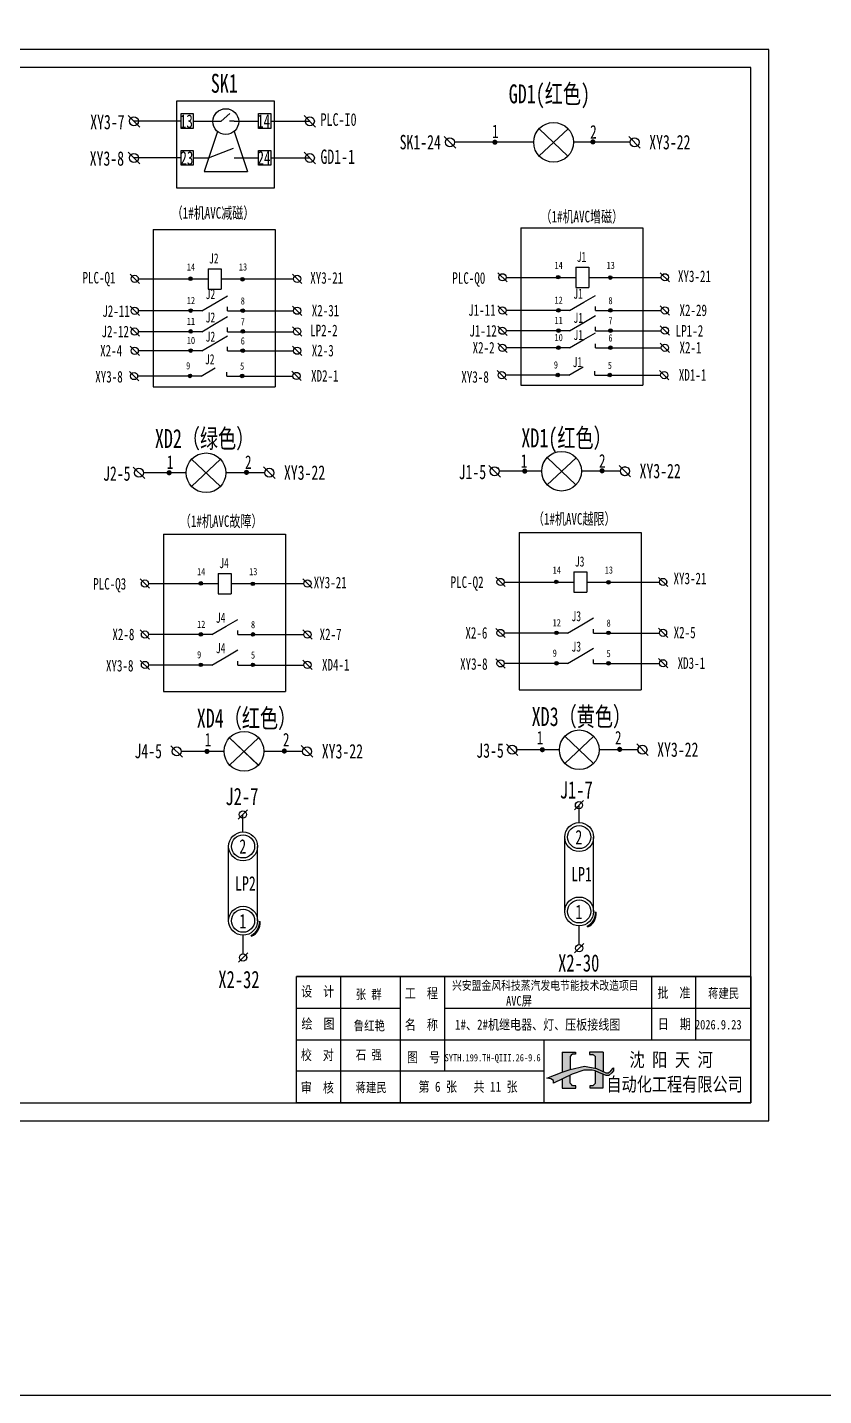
# Model space of a CAD drawing. Header units: millimetres. Extents: x -2527 to 7788, y -1442 to 1215.
# Drawn here: x 3346 to 3788, y -1442 to -684 of the extents above; entities that cross this region are included whole.
import ezdxf

# ---------------------------------------------------------------- set-up
doc = ezdxf.new("R2010")
doc.units = ezdxf.units.MM
doc.header["$MEASUREMENT"] = 0
doc.styles.add('_HZTXT', font='', dxfattribs={"width": 0.8})
doc.styles.get("Standard").update_dxf_attribs({"font": '', "width": 0.7, "height": 6})
doc.styles.get('_HZTXT').set_extended_font_data('SimSun')
doc.styles.get('Standard').set_extended_font_data('SimSun')

msp = doc.modelspace()

# ---------------------------------------------------------------- hatches: boundary and pattern name
for color, points in [(256, [(3603.847725983902, -747.3262912351729, 1), (3606.712494630465, -747.3262912351729, 1)]), (256, [(3658.165006947904, -747.1302104513024, 1), (3661.029775594467, -747.1302104513024, 1)]), (256, [(3437.479600962577, -823.0233076312879, 1), (3435.479600962577, -823.0233076312879, 1)]), (256, [(3466.382230355563, -823.2516648076771, 1), (3464.382230355563, -823.2516648076771, 1)]), (256, [(3641.365261535253, -822.1350062129304, 1), (3639.365261535253, -822.1350062129304, 1)]), (256, [(3670.26789092824, -822.3633633893196, 1), (3668.26789092824, -822.3633633893196, 1)]), (256, [(3437.59194665482, -840.6968763661298, 1), (3435.59194665482, -840.6968763661298, 1)]), (256, [(3466.458950801967, -840.6968763661298, 1), (3464.458950801967, -840.6968763661298, 1)]), (256, [(3641.477607227498, -840.5215681627678, 1), (3639.477607227498, -840.5215681627678, 1)]), (256, [(3670.344611374645, -840.5215681627678, 1), (3668.344611374645, -840.5215681627678, 1)]), (256, [(3437.59194665482, -852.2233146924973, 1), (3435.59194665482, -852.2233146924973, 1)]), (256, [(3466.458950801967, -852.2233146924973, 1), (3464.458950801967, -852.2233146924973, 1)]), (256, [(3641.477607227498, -851.7267331674639, 1), (3639.477607227498, -851.7267331674639, 1)]), (256, [(3670.344611374645, -851.7267331674639, 1), (3668.344611374645, -851.7267331674639, 1)]), (256, [(3437.59194665482, -862.8634985689268, 1), (3435.59194665482, -862.8634985689268, 1)]), (256, [(3466.458950801967, -862.8634985689268, 1), (3464.458950801967, -862.8634985689268, 1)]), (256, [(3641.477607227498, -861.2256190689532, 1), (3639.477607227498, -861.2256190689532, 1)]), (256, [(3670.344611374645, -861.2256190689532, 1), (3668.344611374645, -861.2256190689532, 1)]), (256, [(3437.21636733971, -876.8665038147928, 1), (3435.21636733971, -876.8665038147928, 1)]), (256, [(3466.083371486857, -876.8665038147928, 1), (3464.083371486857, -876.8665038147928, 1)]), (256, [(3641.102027912386, -876.3808903544032, 1), (3639.102027912386, -876.3808903544032, 1)]), (256, [(3669.969032059533, -876.3808903544032, 1), (3667.969032059533, -876.3808903544032, 1)]), (256, [(3423.218484609344, -930.5432534378051, 1), (3426.083253255907, -930.5432534378051, 1)]), (256, [(3466.090834028211, -930.3471726539346, 1), (3468.955602674774, -930.3471726539346, 1)]), (256, [(3620.385749285153, -929.6549520194476, 1), (3623.250517931716, -929.6549520194476, 1)]), (256, [(3663.25809870402, -929.4588712355771, 1), (3666.122867350583, -929.4588712355771, 1)]), (0, [(3443.161993100528, -991.9255646723532, 1), (3441.161993100528, -991.9255646723532, 1)]), (0, [(3472.064622493514, -992.1539218487424, 1), (3470.064622493514, -992.1539218487424, 1)]), (0, [(3640.329257776335, -991.0372632539957, 1), (3638.329257776335, -991.0372632539957, 1)]), (0, [(3669.231887169322, -991.2656204303848, 1), (3667.231887169322, -991.2656204303848, 1)]), (0, [(3443.274338792771, -1020.195003917968, 1), (3441.274338792771, -1020.195003917968, 1)]), (0, [(3472.141342939918, -1020.195003917968, 1), (3470.141342939918, -1020.195003917968, 1)]), (0, [(3640.44160346858, -1019.306702499611, 1), (3638.44160346858, -1019.306702499611, 1)]), (0, [(3669.308607615727, -1019.306702499611, 1), (3667.308607615727, -1019.306702499611, 1)]), (0, [(3443.274338792771, -1037.044276923719, 1), (3441.274338792771, -1037.044276923719, 1)]), (0, [(3472.141342939918, -1037.044276923719, 1), (3470.141342939918, -1037.044276923719, 1)]), (0, [(3640.44160346858, -1036.155975505361, 1), (3638.44160346858, -1036.155975505361, 1)]), (0, [(3669.308607615727, -1036.155975505361, 1), (3667.308607615727, -1036.155975505361, 1)]), (256, [(3444.207960180589, -1085.035692356355, 1), (3447.072728827152, -1085.035692356355, 1)]), (256, [(3487.080309599456, -1084.839611572485, 1), (3489.945078246019, -1084.839611572485, 1)]), (256, [(3630.158749343394, -1084.112793304625, 1), (3633.023517989957, -1084.112793304625, 1)]), (256, [(3673.031098762262, -1083.916712520754, 1), (3675.895867408824, -1083.916712520754, 1)])]:
    msp.add_hatch(color=color).paths.add_polyline_path(points)
h = msp.add_hatch(color=256)
edge = h.paths.add_edge_path()
edge.add_line((3660.688828004973, -1174.037885607869), (3661.454985197466, -1174.199751685472))
edge.add_arc((3653.526850016293, -1175.01569337553), 7.970011812571822, -66.51156928197281, 5.876034802165179, ccw=False)
edge.add_line((3656.703408896859, -1182.32531456755), (3656.212061314744, -1181.745191875388))
edge.add_arc((3652.19630474903, -1174.258839552441), 8.495397100687962, 298.2095675617099, 361.4903548422291)
h = msp.add_hatch(color=256)
edge = h.paths.add_edge_path()
edge.add_line((3474.349011225348, -1179.183624552056), (3475.11516841784, -1179.345490629659))
edge.add_arc((3467.187033236667, -1180.161432319717), 7.970011812571822, -66.51156928197281, 5.876034802165179, ccw=False)
edge.add_line((3470.363592117234, -1187.471053511737), (3469.872244535118, -1186.890930819575))
edge.add_arc((3465.856487969404, -1179.404578496628), 8.495397100687962, 298.2095675617099, 361.4903548422291)
h = msp.add_hatch(color=256)
h.paths.add_polyline_path([(3665.276460894496, -1251.733366124598), (3657.720605334813, -1251.733366124598), (3657.720605334813, -1253.069937123266), (3659.358821238849, -1253.069937123266, -0.09917196519129041), (3660.847729695401, -1254.061990183465), (3660.844790284033, -1260.704902494177), (3661.569945099054, -1260.847687307521), (3665.304145069953, -1262.572653742953)])
h.paths.add_polyline_path([(3642.547241755302, -1262.899944175394), (3647.070236178563, -1261.45542844067), (3647.069468894148, -1254.267137748651), (3647.518908529258, -1253.537203485813), (3648.305433228712, -1252.947644536856), (3649.962759231725, -1252.947644536856), (3649.962759231728, -1251.796590535711), (3642.546951872277, -1251.796590535711)])
h.paths.add_polyline_path([(3648.112186356293, -1263.989131624689), (3654.529208129185, -1261.802796501578), (3659.230409914533, -1261.802796501578), (3660.858041493824, -1262.172785774509), (3662.868001241251, -1262.990853408168), (3667.001547678641, -1264.673235633474), (3668.423403098921, -1264.673235633474), (3670.028384512383, -1263.295232546716), (3670.944246189865, -1262.067945736685), (3670.944246189865, -1260.411633465976), (3670.821122663017, -1260.570801358735), (3669.561788492325, -1262.198805131547), (3668.331226230437, -1263.212455217253), (3666.831585234084, -1263.278235403226), (3661.569945099054, -1260.847687307521), (3654.968217280102, -1259.547790437436), (3647.004099544398, -1261.476550599963), (3642.588938836438, -1262.886627314007), (3634.012370991951, -1266.122744586294), (3636.355610759905, -1266.484895402696), (3637.805042373295, -1267.450643319778), (3637.848344362939, -1268.923563666587)])
h.paths.add_polyline_path([(3646.956805487538, -1268.905582274842), (3646.963862513592, -1264.541198381715), (3642.51041376078, -1266.682232921905), (3642.511838399905, -1271.782967061888), (3650.085949975932, -1271.782967061888), (3650.085949975932, -1270.376583708172), (3648.270148939812, -1270.376583708172), (3647.727272664333, -1269.768538814835)])
h.paths.add_polyline_path([(3665.300358900244, -1263.980839937426), (3662.868001241251, -1262.990853408168), (3660.858041493824, -1262.172785774509), (3660.858041493824, -1269.083659388918), (3660.104787689128, -1269.882841503138), (3659.527270793818, -1270.495571462833), (3657.939122377223, -1270.495571462833), (3657.939122377223, -1271.647703297728), (3665.302382302496, -1271.647703297728)])

# ---------------------------------------------------------------- linework, layer by layer
for p, q in [((3408.321932780003, -738.9083012261954), (3401.88820224878, -732.4745706949707)), ((3431.286316256861, -735.6914359605826), (3405.039012786703, -735.6914359605826)), ((3437.956861833938, -735.6914359605826), (3446.541274284287, -735.6914359605826)), ((3446.541274284287, -735.6914359605826), (3453.511768140897, -735.6914359605826)), ((3460.677753880647, -735.6914359605826), (3458.101382829043, -735.6914359605826)), ((3460.677753880647, -735.6914359605826), (3474.271174351328, -735.6914359605826)), ((3480.941719928403, -735.6914359605826), (3502.656076109484, -735.6914359605826)), ((3505.872941375097, -738.9083012261954), (3499.439210843871, -732.4745706949707)), ((3451.435947533582, -741.3472663826087), (3443.980858993858, -763.5421957245408)), ((3460.674421480164, -741.3355524199378), (3468.115656969403, -763.5421957245408)), ((3446.541274284287, -756.056244125818), (3460.42465319678, -750.5842826087346)), ((3583.52145765366, -750.5889549206122), (3577.087727122436, -744.1552243893875)), ((3685.89418252567, -750.5959827403394), (3679.460451994446, -744.1622522091147)), ((3408.368347927124, -759.2731093914308), (3401.9346173959, -752.8393788602061)), ((3431.332731403982, -756.056244125818), (3405.085427933824, -756.056244125818)), ((3437.956861833938, -756.056244125818), (3446.541274284287, -756.056244125818)), ((3460.677753880647, -756.056244125818), (3474.271174351328, -756.056244125818)), ((3480.941719928403, -756.056244125818), (3502.656076109484, -756.056244125818)), ((3505.872941375097, -759.2731093914308), (3499.439210843871, -752.839378860207)), ((3443.980858993858, -763.5421957245408), (3468.115656969403, -763.5421957245408)), ((3415.812435545913, -795.687998049455), (3415.812435545913, -882.8399873408753)), ((3415.812435545913, -795.687998049455), (3483.447632728208, -795.687998049455)), ((3483.447632728208, -795.687998049455), (3483.447632728208, -882.8399873408753)), ((3619.698096118589, -794.7996966310975), (3687.333293300886, -794.7996966310975)), ((3619.698096118589, -794.7996966310975), (3619.698096118591, -881.9516859225168)), ((3687.333293300886, -794.7996966310975), (3687.333293300886, -881.9516859225168)), ((3446.232492735819, -817.5316648076778), (3453.432492735819, -817.5316648076778)), ((3446.232492735819, -817.5316648076778), (3446.232492735819, -828.7316648076785)), ((3453.432492735819, -817.5316648076778), (3453.432492735819, -828.7316648076785)), ((3650.118153308496, -816.6433633893203), (3650.118153308496, -827.8433633893201)), ((3650.118153308496, -816.6433633893203), (3657.318153308495, -816.6433633893203)), ((3657.318153308495, -816.6433633893203), (3657.318153308495, -827.8433633893201)), ((3407.569948897541, -823.1316648076781), (3446.232492735819, -823.1316648076781)), ((3453.432492735819, -823.1316648076781), (3457.611135660885, -823.1316648076781)), ((3457.611135660885, -823.1316648076781), (3493.655287077805, -823.1316648076781)), ((3498.228455646207, -825.6804227656585), (3493.081471221227, -820.533438340678)), ((3612.023901213746, -824.7814051248388), (3606.876916788768, -819.6344206998592)), ((3611.455609470218, -822.2433633893197), (3650.118153308496, -822.2433633893197)), ((3657.318153308495, -822.2433633893197), (3661.496796233561, -822.2433633893197)), ((3661.496796233561, -822.2433633893197), (3697.540947650483, -822.2433633893197)), ((3702.114116218883, -824.7921213473), (3696.967131793905, -819.6451369223205)), ((3446.232492735819, -828.7316648076785), (3453.432492735819, -828.7316648076785)), ((3450.633594770095, -836.1815771346546), (3457.083649942786, -832.3989729021814)), ((3650.118153308496, -827.8433633893201), (3657.318153308495, -827.8433633893201)), ((3654.519255342773, -836.0062689312936), (3660.969310515462, -832.2236646988194)), ((3436.59194665482, -840.8168763661297), (3407.564203248787, -840.8168763661297)), ((3442.729533454809, -840.8168763661297), (3436.59194665482, -840.8168763661297)), ((3442.729533454809, -840.8168763661297), (3450.633594770095, -836.1815771346546)), ((3457.083649942786, -840.8168763661297), (3457.083649942786, -838.5857309202711)), ((3457.083649942786, -840.8168763661297), (3465.458950801967, -840.8168763661297)), ((3465.458950801967, -840.8168763661297), (3493.655287077805, -840.8168763661297)), ((3498.221213101779, -843.3078321589237), (3493.0742286768, -838.1608477339441)), ((3612.018155564991, -843.1796098982859), (3606.871171140012, -838.0326254733072)), ((3640.477607227498, -840.6415681627686), (3611.449863821463, -840.6415681627686)), ((3646.615194027485, -840.6415681627686), (3640.477607227498, -840.6415681627686)), ((3646.615194027485, -840.6415681627686), (3654.519255342773, -836.0062689312936)), ((3660.969310515462, -840.6415681627686), (3660.969310515462, -838.4104227169091)), ((3660.969310515462, -840.6415681627686), (3669.344611374645, -840.6415681627686)), ((3669.344611374645, -840.6415681627686), (3697.540947650483, -840.6415681627686)), ((3702.106873674456, -843.1325239555636), (3696.959889249476, -837.9855395305831)), ((3442.729533454809, -852.3433146924972), (3450.633594770095, -847.7080154610221)), ((3450.633594770095, -847.7080154610221), (3457.083649942786, -843.9254112285489)), ((3612.018155564991, -854.3847749029819), (3606.871171140012, -849.2377904780033)), ((3646.615194027485, -851.8467331674647), (3654.519255342773, -847.2114339359896)), ((3654.519255342773, -847.2114339359896), (3660.969310515462, -843.4288297035155)), ((3702.106873674456, -854.3376889602596), (3696.959889249476, -849.1907045352791)), ((3436.59194665482, -852.3433146924972), (3407.564203248787, -852.3433146924972)), ((3442.729533454809, -852.3433146924972), (3436.59194665482, -852.3433146924972)), ((3450.633594770095, -858.3481993374508), (3457.083649942786, -854.5655951049785)), ((3457.083649942786, -852.3433146924972), (3457.083649942786, -850.1121692466386)), ((3457.083649942786, -852.3433146924972), (3465.458950801967, -852.3433146924972)), ((3465.458950801967, -852.3433146924972), (3493.655287077805, -852.3433146924972)), ((3498.221213101779, -854.8342704852912), (3493.0742286768, -849.6872860603116)), ((3640.477607227498, -851.8467331674647), (3611.449863821463, -851.8467331674647)), ((3646.615194027485, -851.8467331674647), (3640.477607227498, -851.8467331674647)), ((3646.615194027485, -861.345619068953), (3654.519255342773, -856.7103198374789)), ((3654.519255342773, -856.7103198374789), (3660.969310515462, -852.9277156050048)), ((3660.969310515462, -851.8467331674647), (3660.969310515462, -849.6155877216052)), ((3660.969310515462, -851.8467331674647), (3669.344611374645, -851.8467331674647)), ((3669.344611374645, -851.8467331674647), (3697.540947650483, -851.8467331674647)), ((3436.59194665482, -862.9834985689258), (3407.564203248787, -862.9834985689258)), ((3442.729533454809, -862.9834985689258), (3436.59194665482, -862.9834985689258)), ((3442.729533454809, -862.9834985689258), (3450.633594770095, -858.3481993374508)), ((3457.083649942786, -862.9834985689258), (3457.083649942786, -860.7523531230681)), ((3457.083649942786, -862.9834985689258), (3465.458950801967, -862.9834985689258)), ((3465.458950801967, -862.9834985689258), (3493.655287077805, -862.9834985689258)), ((3498.221213101779, -865.4744543617207), (3493.0742286768, -860.3274699367403)), ((3612.018155564991, -863.8836608044712), (3606.871171140012, -858.7366763794917)), ((3640.477607227498, -861.345619068953), (3611.449863821463, -861.345619068953)), ((3646.615194027485, -861.345619068953), (3640.477607227498, -861.345619068953)), ((3660.969310515462, -861.345619068953), (3660.969310515462, -859.1144736230945)), ((3660.969310515462, -861.345619068953), (3669.344611374645, -861.345619068953)), ((3669.344611374645, -861.345619068953), (3697.540947650483, -861.345619068953)), ((3702.106873674456, -863.836574861748), (3696.959889249476, -858.6895904367684)), ((3442.353954139699, -876.9865038147918), (3450.258015454985, -872.3512045833186)), ((3646.239614712375, -876.500890354403), (3654.143676027661, -871.8655911229289)), ((3436.21636733971, -876.9865038147918), (3407.188623933675, -876.9865038147918)), ((3442.353954139699, -876.9865038147918), (3436.21636733971, -876.9865038147918)), ((3456.708070627676, -876.9865038147918), (3456.708070627676, -874.7553583689341)), ((3456.708070627676, -876.9865038147918), (3465.083371486857, -876.9865038147918)), ((3465.083371486857, -876.9865038147918), (3493.279707762695, -876.9865038147918)), ((3497.845633786668, -879.4774596075868), (3492.69864936169, -874.3304751826081)), ((3611.64257624988, -879.0389320899212), (3606.4955918249, -873.8919476649417)), ((3640.102027912386, -876.500890354403), (3611.074284506352, -876.500890354403)), ((3646.239614712375, -876.500890354403), (3640.102027912386, -876.500890354403)), ((3660.593731200352, -876.500890354403), (3660.593731200352, -874.2697449085445)), ((3660.593731200352, -876.500890354403), (3668.969032059533, -876.500890354403)), ((3668.969032059533, -876.500890354403), (3697.165368335371, -876.500890354403)), ((3701.731294359344, -878.991846147198), (3696.584309934366, -873.8448617222184)), ((3415.812435545913, -882.8399873408753), (3483.447632728208, -882.8399873408753)), ((3619.698096118589, -881.9516859225168), (3687.333293300886, -881.9516859225168)), ((3411.122287076714, -933.8059171232444), (3404.68855654549, -927.3721865920206)), ((3483.373336094674, -933.7988893035172), (3476.93960556345, -927.3651587722925)), ((3608.289551752523, -932.9176157048869), (3601.855821221299, -926.4838851736622)), ((3680.540600770482, -932.9105878851597), (3674.106870239259, -926.476857353935)), ((3618.662092359671, -963.7019536721627), (3618.662092359673, -1050.853942963582)), ((3618.662092359671, -963.7019536721627), (3686.297289541968, -963.7019536721627)), ((3686.297289541968, -963.7019536721627), (3686.297289541968, -1050.853942963582)), ((3432.111762647959, -1088.298356041795), (3425.678032116735, -1081.86462551057)), ((3504.362811665918, -1088.291328222068), (3497.929081134695, -1081.857597690842)), ((3618.062551810764, -1087.375456990064), (3611.628821279541, -1080.941726458839)), ((3690.313600828724, -1087.368429170337), (3683.8798702975, -1080.934698639112)), ((3654.472467791393, -1112.282726908266), (3649.325483366412, -1117.429711333246)), ((3651.898975578903, -1124.550248000457), (3651.898975578903, -1114.856219120757)), ((3468.132651011767, -1117.428465852454), (3462.985666586786, -1122.575450277433)), ((3465.559158799277, -1129.695986944645), (3465.559158799277, -1120.001958064944)), ((3457.651320880579, -1162.304676735996), (3457.651230216492, -1137.695486578728)), ((3473.65114303126, -1162.304676735996), (3473.651230216386, -1137.695485447781)), ((3643.991137660205, -1157.158937791808), (3643.991046996118, -1132.549747634541)), ((3659.990959810886, -1157.158937791808), (3659.991046996012, -1132.549746503593)), ((3643.991199049702, -1173.822049882068), (3643.991137660205, -1157.158937791808)), ((3659.990842965184, -1173.821005238415), (3659.990901995343, -1157.158937791808)), ((3457.651382270076, -1178.967788826256), (3457.651320880579, -1162.304676735996)), ((3473.651026185558, -1178.966744182602), (3473.651085215717, -1162.304676735996)), ((3660.688828004973, -1174.037885607869), (3661.454985197466, -1174.199751685472)), ((3474.349011225348, -1179.183624552056), (3475.11516841784, -1179.345490629659)), ((3651.991017522818, -1192.15934955064), (3651.991017522818, -1181.768157422321)), ((3656.212061314744, -1181.745191875388), (3656.703408896859, -1182.32531456755)), ((3465.651200743192, -1197.305088494828), (3465.651200743192, -1186.913896366508)), ((3469.872244535118, -1186.890930819575), (3470.363592117234, -1187.471053511737)), ((3468.216940518669, -1196.737173817019), (3463.06995609369, -1201.884158241998)), ((3654.556757298295, -1191.591434872831), (3649.409772873316, -1196.738419297811)), ((3747.227195711879, -1209.902977936454), (3495.227195711879, -1209.902977936454)), ((3495.227195711879, -1209.902977936454), (3747.227195711879, -1209.902977936454)), ((3495.227195711879, -1279.902977936455), (3495.227195711879, -1209.902977936454)), ((3519.713341676303, -1209.902977936454), (3519.713341676303, -1279.902977936455)), ((3552.755784973574, -1209.902977936454), (3552.755784973574, -1279.902977936455)), ((3577.241930937997, -1209.902977936454), (3577.241930937997, -1262.402977936455)), ((3692.023038822837, -1209.902977936454), (3692.023038822837, -1244.902977936455)), ((3716.509184787261, -1209.902977936454), (3716.509184787261, -1244.902977936455)), ((3747.227195711879, -1209.902977936454), (3747.227195711879, -1279.902977936455)), ((3747.227195711879, -1209.902977936454), (3747.227195711879, -1244.902977936455)), ((3495.227195711879, -1227.402977936454), (3552.755784973574, -1227.402977936454)), ((3577.241930937997, -1227.402977936454), (3747.227195711879, -1227.402977936455)), ((3495.227195711879, -1244.902977936455), (3747.227195711879, -1244.902977936455)), ((3632.446087827039, -1244.902977936455), (3632.446087827039, -1279.902977936455)), ((3642.546951872278, -1251.796590535711), (3642.547241818385, -1262.902360465398)), ((3642.546951872278, -1251.796590535711), (3649.962759231727, -1251.796590535711)), ((3647.518908529257, -1253.537203485813), (3647.069468894148, -1254.267137748651)), ((3647.069468894148, -1254.267137748651), (3647.069468894148, -1254.267137748651)), ((3647.069468894148, -1254.267137748651), (3647.070236723473, -1261.460533413819)), ((3648.305433228712, -1252.947644536856), (3647.518908529257, -1253.537203485813)), ((3649.962759231727, -1252.947644536856), (3648.305433228712, -1252.947644536856)), ((3648.305433228712, -1252.947644536856), (3648.305433228712, -1252.947644536856)), ((3649.962759231727, -1251.796590535711), (3649.962759231727, -1252.947644536856)), ((3665.276460894494, -1251.733366124599), (3657.720605334813, -1251.733366124599)), ((3657.720605334813, -1251.733366124599), (3657.720605334813, -1253.069937123266)), ((3657.720605334813, -1253.069937123266), (3659.358821238849, -1253.069937123266)), ((3660.847729695401, -1254.061990183465), (3660.844790284033, -1260.704902494177)), ((3665.276460894494, -1251.733366124599), (3665.304145069953, -1262.572653742953)), ((3632.446087827039, -1262.402977936455), (3495.227195711879, -1262.402977936455)), ((3634.01237099195, -1266.122744586294), (3642.588938836433, -1262.886627314008)), ((3636.355610759905, -1266.484895402696), (3634.01237099195, -1266.122744586294)), ((3637.805042373294, -1267.450643319778), (3636.355610759905, -1266.484895402696)), ((3648.112186356293, -1263.989131624689), (3637.848344362938, -1268.923563666587)), ((3642.51041376078, -1266.682232921905), (3642.511838399907, -1271.782967061888)), ((3642.588938836433, -1262.886627314008), (3647.004099544399, -1261.476550599964)), ((3646.956805487536, -1268.905582274842), (3646.963862513592, -1264.541198381714)), ((3647.004099544399, -1261.476550599964), (3654.968217280102, -1259.547790437435)), ((3654.529208129186, -1261.802796501578), (3648.112186356293, -1263.989131624689)), ((3659.230409914533, -1261.802796501578), (3654.529208129186, -1261.802796501578)), ((3654.968217280102, -1259.547790437435), (3661.569945099054, -1260.847687307521)), ((3660.858041493824, -1262.172785774509), (3659.230409914533, -1261.802796501578)), ((3662.868001241251, -1262.990853408168), (3660.858041493824, -1262.172785774509)), ((3660.858041493824, -1262.172785774509), (3660.858041493824, -1269.083659388919)), ((3661.569945099054, -1260.847687307521), (3666.831585234086, -1263.278235403226)), ((3667.001547678641, -1264.673235633474), (3662.868001241251, -1262.990853408168)), ((3665.302382302496, -1271.647703297728), (3665.300358900246, -1263.980839937425)), ((3666.831585234086, -1263.278235403226), (3668.331226230436, -1263.212455217253)), ((3668.423403098921, -1264.673235633474), (3667.001547678641, -1264.673235633474)), ((3668.331226230436, -1263.212455217253), (3669.561788492325, -1262.198805131547)), ((3670.028384512385, -1263.295232546716), (3668.423403098921, -1264.673235633474)), ((3669.561788492325, -1262.198805131547), (3670.821122663018, -1260.570801358735)), ((3670.944246189865, -1262.067945736685), (3670.028384512385, -1263.295232546716)), ((3670.821122663018, -1260.570801358735), (3670.944246189865, -1260.411633465976)), ((3670.944246189865, -1260.411633465976), (3670.944246189865, -1262.067945736685)), ((3637.848344362938, -1268.923563666587), (3637.805042373294, -1267.450643319778)), ((3642.511838399907, -1271.782967061888), (3650.08594997593, -1271.782967061888)), ((3647.727272664333, -1269.768538814835), (3646.956805487536, -1268.905582274842)), ((3648.270148939813, -1270.376583708172), (3647.727272664333, -1269.768538814835)), ((3650.085949975931, -1270.376583708172), (3648.270148939813, -1270.376583708172)), ((3650.085949975931, -1271.782967061888), (3650.085949975931, -1270.376583708172)), ((3659.527270793817, -1270.495571462834), (3657.939122377223, -1270.495571462834)), ((3657.939122377223, -1270.495571462834), (3657.939122377223, -1271.647703297728)), ((3657.939122377223, -1271.647703297728), (3665.302382302496, -1271.647703297728)), ((3660.104787689128, -1269.882841503137), (3659.527270793817, -1270.495571462834)), ((3660.858041493824, -1269.083659388919), (3660.104787689128, -1269.882841503137)), ((3747.227195711879, -1279.902977936455), (3495.227195711879, -1279.902977936455)), ((3747.227195711879, -1279.902977936455), (3495.227195711879, -1279.902977936455))]:
    msp.add_line(p, q)
at = {"lineweight": -3, "ltscale": 1000}
msp.add_line((3453.511768140897, -735.6914359605826), (3458.322614524821, -731.4488683780064), dxfattribs=at)
at = {"linetype": 'Continuous'}
for p, q in [((3629.764638765466, -739.8653225286607), (3645.774083520198, -754.9544740653664)), ((3645.878309437618, -739.8865242195916), (3629.819006872562, -754.9227157089135)), ((3626.811620207776, -747.3650618352722), (3582.811620207776, -747.3650618352722)), ((3680.177317260057, -747.3650618352722), (3648.811620207776, -747.3650618352722)), ((3437.04090674934, -923.0822847312938), (3453.050351504073, -938.1714362679995)), ((3453.154577421492, -923.1034864222247), (3437.095274856436, -938.1396779115466)), ((3634.208171425149, -922.1939833129354), (3650.217616179882, -937.2831348496411)), ((3650.321842097301, -922.2151850038672), (3634.262539532245, -937.2513764931891)), ((3405.412449630829, -930.5820240379053), (3405.405431689171, -930.5820240379053)), ((3434.087888191651, -930.5820240379053), (3410.405411933032, -930.5820240379053)), ((3477.656510341574, -930.5820240379053), (3456.087888191651, -930.5820240379053)), ((3602.579714306637, -929.6937226195469), (3602.572696364981, -929.6937226195469)), ((3631.255152867459, -929.6937226195469), (3607.572676608841, -929.6937226195469)), ((3674.823775017383, -929.6937226195469), (3653.255152867459, -929.6937226195469)), ((3643.98117148339, -1076.651824598112), (3659.990616238123, -1091.740976134818)), ((3660.094842155542, -1076.673026289043), (3644.035539590486, -1091.709217778365)), ((3458.030382320587, -1077.574723649844), (3474.039827075319, -1092.663875186549)), ((3474.144052992739, -1077.595925340775), (3458.084750427683, -1092.632116830096)), ((3458.115221368316, -1077.495289554729), (3474.124666123049, -1092.584441091435)), ((3612.352714364879, -1084.151563904724), (3612.345696423223, -1084.151563904724)), ((3641.028152925701, -1084.151563904724), (3617.345676667082, -1084.151563904724)), ((3684.596775075624, -1084.151563904724), (3663.028152925701, -1084.151563904724)), ((3426.401925202075, -1085.074462956455), (3426.394907260417, -1085.074462956455)), ((3455.077363762895, -1085.074462956455), (3431.394887504279, -1085.074462956455)), ((3498.645985912819, -1085.074462956455), (3477.077363762895, -1085.074462956455))]:
    msp.add_line(p, q, dxfattribs=at)
at = {"color": 0}
for p, q in [((3408.13824064107, -825.6697065431963), (3402.99125621609, -820.5227221182167)), ((3408.132494992315, -843.3549181016479), (3402.985510567334, -838.2079336766683)), ((3408.132494992315, -854.8813564280154), (3402.985510567334, -849.7343720030358)), ((3408.132494992315, -865.5215403044449), (3402.985510567334, -860.3745558794644)), ((3407.756915677204, -879.5245455503109), (3402.609931252224, -874.3775611253304)), ((3421.494827683864, -964.5902550905203), (3489.130024866159, -964.5902550905203)), ((3421.494827683864, -964.5902550905203), (3421.494827683864, -1051.74224438194)), ((3489.130024866159, -964.5902550905203), (3489.130024866159, -1051.74224438194)), ((3649.082149549578, -985.5456204303855), (3656.282149549577, -985.5456204303855)), ((3649.082149549578, -985.5456204303855), (3649.082149549578, -996.7456204303853)), ((3656.282149549577, -985.5456204303855), (3656.282149549577, -996.7456204303853)), ((3413.820632779019, -994.5719635842615), (3408.673648354041, -989.424979159282)), ((3413.252341035492, -992.0339218487425), (3451.91488487377, -992.0339218487425)), ((3451.91488487377, -986.433921848743), (3451.91488487377, -997.6339218487428)), ((3451.91488487377, -986.433921848743), (3459.11488487377, -986.433921848743)), ((3459.11488487377, -986.433921848743), (3459.11488487377, -997.6339218487428)), ((3459.11488487377, -992.0339218487425), (3463.293527798834, -992.0339218487425)), ((3463.293527798834, -992.0339218487425), (3499.337679215756, -992.0339218487425)), ((3503.910847784156, -994.5826798067228), (3498.763863359178, -989.4356953817432)), ((3610.987897454828, -993.6836621659031), (3605.84091302985, -988.5366777409245)), ((3610.4196057113, -991.145620430385), (3649.082149549578, -991.145620430385)), ((3656.282149549577, -991.145620430385), (3660.460792474643, -991.145620430385)), ((3660.460792474643, -991.145620430385), (3696.504943891565, -991.145620430385)), ((3701.078112459965, -993.6943783883653), (3695.931128034987, -988.5473939633857)), ((3451.91488487377, -997.6339218487428), (3459.11488487377, -997.6339218487428)), ((3649.082149549578, -996.7456204303853), (3656.282149549577, -996.7456204303853)), ((3448.41192559276, -1020.315003917968), (3456.315986908046, -1015.679704686494)), ((3456.315986908046, -1015.679704686494), (3462.766042080737, -1011.89710045402)), ((3645.579190268567, -1019.426702499611), (3653.483251583855, -1014.791403268136)), ((3653.483251583855, -1014.791403268136), (3659.933306756544, -1011.008799035662)), ((3413.814887130266, -1022.853045653486), (3408.667902705285, -1017.706061228507)), ((3442.274338792771, -1020.315003917968), (3413.246595386736, -1020.315003917968)), ((3448.41192559276, -1020.315003917968), (3442.274338792771, -1020.315003917968)), ((3462.766042080737, -1020.315003917968), (3462.766042080737, -1018.08385847211)), ((3462.766042080737, -1020.315003917968), (3471.141342939918, -1020.315003917968)), ((3471.141342939918, -1020.315003917968), (3499.337679215756, -1020.315003917968)), ((3503.90360523973, -1022.805959710763), (3498.756620814751, -1017.658975285784)), ((3610.982151806073, -1021.964744235129), (3605.835167381094, -1016.817759810149)), ((3639.44160346858, -1019.426702499611), (3610.413860062545, -1019.426702499611)), ((3645.579190268567, -1019.426702499611), (3639.44160346858, -1019.426702499611)), ((3659.933306756544, -1019.426702499611), (3659.933306756544, -1017.195557053752)), ((3659.933306756544, -1019.426702499611), (3668.308607615727, -1019.426702499611)), ((3668.308607615727, -1019.426702499611), (3696.504943891565, -1019.426702499611)), ((3701.070869915538, -1021.917658292406), (3695.923885490558, -1016.770673867425)), ((3456.315986908046, -1032.528977692245), (3462.766042080737, -1028.74637345977)), ((3645.579190268569, -1036.275975505361), (3653.483251583855, -1031.640676273887)), ((3653.483251583855, -1031.640676273887), (3659.933306756546, -1027.858072041413)), ((3413.814887130266, -1039.702318659237), (3408.667902705285, -1034.555334234258)), ((3442.274338792771, -1037.16427692372), (3413.246595386738, -1037.16427692372)), ((3448.41192559276, -1037.16427692372), (3442.274338792771, -1037.16427692372)), ((3448.41192559276, -1037.16427692372), (3456.315986908046, -1032.528977692245)), ((3462.766042080737, -1037.16427692372), (3462.766042080737, -1034.93313147786)), ((3462.766042080737, -1037.16427692372), (3471.141342939918, -1037.16427692372)), ((3471.141342939918, -1037.16427692372), (3499.337679215756, -1037.16427692372)), ((3503.90360523973, -1039.655232716514), (3498.756620814751, -1034.508248291534)), ((3610.982151806074, -1038.814017240879), (3605.835167381094, -1033.6670328159)), ((3639.44160346858, -1036.275975505361), (3610.413860062545, -1036.275975505361)), ((3645.579190268569, -1036.275975505361), (3639.44160346858, -1036.275975505361)), ((3659.933306756546, -1036.275975505361), (3659.933306756546, -1034.044830059503)), ((3659.933306756546, -1036.275975505361), (3668.308607615727, -1036.275975505361)), ((3668.308607615727, -1036.275975505361), (3696.504943891565, -1036.275975505361)), ((3701.070869915538, -1038.766931298156), (3695.92388549056, -1033.619946873177)), ((3421.494827683864, -1051.74224438194), (3489.130024866159, -1051.74224438194)), ((3618.662092359671, -1050.853942963582), (3686.297289541968, -1050.853942963582))]:
    msp.add_line(p, q, dxfattribs=at)
at = {"color": 1, "lineweight": -3, "ltscale": 1000}
msp.add_lwpolyline([(-1784.675944593917, -215.4055684265004), (7786.060408455211, -215.4055684265004), (7786.060408455211, -1442.203847703855), (-1784.675944593917, -1442.203847703855)], close=True, dxfattribs=at)
for points in [[(2917.227195711879, -1289.902977936455), (3757.227195711879, -1289.902977936455), (3757.227195711879, -695.9029779364546), (2917.227195711879, -695.9029779364546)], [(2942.227195711879, -1279.902977936455), (3747.227195711879, -1279.902977936455), (3747.227195711879, -705.9029779364546), (2942.227195711879, -705.9029779364546)], [(3428.955274382846, -724.4285877262746), (3482.873574478897, -724.4285877262746), (3482.873574478897, -772.8700531589138), (3428.955274382846, -772.8700531589138)]]:
    msp.add_lwpolyline(points, close=True)
at = {"lineweight": -3, "ltscale": 1000}
for points in [[(3431.286316256861, -731.476796156715), (3437.956861833938, -731.476796156715), (3437.956861833938, -739.7563027897422), (3431.286316256861, -739.7563027897422)], [(3474.271174351328, -731.476796156715), (3480.941719928403, -731.476796156715), (3480.941719928403, -739.7563027897422), (3474.271174351328, -739.7563027897422)], [(3431.286316256861, -751.8416043219504), (3437.956861833938, -751.8416043219504), (3437.956861833938, -760.1211109549777), (3431.286316256861, -760.1211109549777)], [(3474.271174351328, -751.8416043219504), (3480.941719928403, -751.8416043219504), (3480.941719928403, -760.1211109549777), (3474.271174351328, -760.1211109549777)]]:
    msp.add_lwpolyline(points, close=True, dxfattribs=at)
for centre, radius in [((3405.105067514391, -735.6773803211281), 2.5), ((3405.112095334118, -735.6844081408553), 2.5), ((3456.048257981631, -735.878653134082), 7.15395964002681), ((3502.656076109484, -735.6773803211281), 2.5), ((3502.663103929212, -735.6844081408553), 2.5), ((3580.304592388049, -747.358034015545), 2.5), ((3580.311620207776, -747.3650618352722), 2.5), ((3682.677317260057, -747.3650618352722), 2.5), ((3682.684345079784, -747.3720896549994), 2.5), ((3405.151482661511, -756.0421884863636), 2.5), ((3405.158510481238, -756.0492163060908), 2.5), ((3502.656076109484, -756.0421884863636), 2.5), ((3502.663103929212, -756.0492163060908), 2.5), ((3436.479600962577, -823.0233076312879), 1), ((3436.479600962577, -823.0233076312879), 0.12), ((3465.382230355563, -823.2516648076771), 1), ((3465.382230355563, -823.2516648076771), 0.12), ((3495.654963433717, -823.0956860416054), 2), ((3495.660585689498, -823.1013082973868), 2), ((3609.450409001256, -822.1966684007848), 2), ((3609.456031257037, -822.2022906565671), 2), ((3640.365261535253, -822.1350062129304), 1), ((3640.365261535253, -822.1350062129304), 0.12), ((3669.26789092824, -822.3633633893196), 1), ((3669.26789092824, -822.3633633893196), 0.12), ((3699.540624006393, -822.207384623247), 2), ((3699.546246262176, -822.2130068790284), 2), ((3436.59194665482, -840.6968763661298), 1), ((3436.59194665482, -840.6968763661298), 0.12), ((3465.458950801967, -840.6968763661298), 1), ((3465.458950801967, -840.6968763661298), 0.12), ((3495.64772088929, -840.7230954348706), 2), ((3495.653343145072, -840.728717690653), 2), ((3609.4446633525, -840.5948731742328), 2), ((3609.450285608284, -840.600495430016), 2), ((3640.477607227498, -840.5215681627678), 1), ((3640.477607227498, -840.5215681627678), 0.12), ((3669.344611374645, -840.5215681627678), 1), ((3669.344611374645, -840.5215681627678), 0.12), ((3699.533381461966, -840.5477872315105), 2), ((3699.539003717748, -840.5534094872919), 2), ((3436.59194665482, -852.2233146924973), 1), ((3436.59194665482, -852.2233146924973), 0.12), ((3465.458950801967, -852.2233146924973), 1), ((3465.458950801967, -852.2233146924973), 0.12), ((3495.64772088929, -852.2495337612381), 2), ((3495.653343145072, -852.2551560170205), 2), ((3609.4446633525, -851.8000381789288), 2), ((3609.450285608284, -851.8056604347121), 2), ((3640.477607227498, -851.7267331674639), 1), ((3640.477607227498, -851.7267331674639), 0.12), ((3669.344611374645, -851.7267331674639), 1), ((3669.344611374645, -851.7267331674639), 0.12), ((3699.533381461966, -851.7529522362065), 2), ((3699.539003717748, -851.7585744919879), 2), ((3436.59194665482, -862.8634985689268), 1), ((3436.59194665482, -862.8634985689268), 0.12), ((3465.458950801967, -862.8634985689268), 1), ((3465.458950801967, -862.8634985689268), 0.12), ((3495.64772088929, -862.8897176376677), 2), ((3495.653343145072, -862.8953398934491), 2), ((3609.4446633525, -861.2989240804181), 2), ((3609.450285608284, -861.3045463362005), 2), ((3640.477607227498, -861.2256190689532), 1), ((3640.477607227498, -861.2256190689532), 0.12), ((3669.344611374645, -861.2256190689532), 1), ((3669.344611374645, -861.2256190689532), 0.12), ((3699.533381461966, -861.2518381376949), 2), ((3699.539003717748, -861.2574603934763), 2), ((3436.21636733971, -876.8665038147928), 1), ((3436.21636733971, -876.8665038147928), 0.12), ((3465.083371486857, -876.8665038147928), 1), ((3465.083371486857, -876.8665038147928), 0.12), ((3495.272141574178, -876.8927228835337), 2), ((3495.277763829961, -876.8983451393151), 2), ((3609.06908403739, -876.4541953658681), 2), ((3609.074706293171, -876.4598176216505), 2), ((3640.102027912386, -876.3808903544032), 1), ((3640.102027912386, -876.3808903544032), 0.12), ((3668.969032059533, -876.3808903544032), 1), ((3668.969032059533, -876.3808903544032), 0.12), ((3699.157802146856, -876.4071094231449), 2), ((3699.163424402637, -876.4127316789263), 2), ((3407.905421811101, -930.5749962181781), 2.5), ((3407.912449630829, -930.5820240379053), 2.5), ((3480.156470829061, -930.5679683984508), 2.5), ((3480.163498648788, -930.5749962181781), 2.5), ((3605.07268648691, -929.6866947998205), 2.5), ((3605.079714306637, -929.6937226195478), 2.5), ((3677.32373550487, -929.6796669800924), 2.5), ((3677.330763324597, -929.6866947998196), 2.5), ((3428.894897382348, -1085.067435136728), 2.5), ((3428.901925202075, -1085.074462956455), 2.5), ((3501.145946400307, -1085.060407317001), 2.5), ((3501.152974220035, -1085.067435136728), 2.5), ((3614.845686545152, -1084.144536084997), 2.5), ((3614.852714364879, -1084.151563904724), 2.5), ((3687.096735563111, -1084.137508265269), 2.5), ((3687.103763382838, -1084.144536084997), 2.5), ((3651.88773106734, -1114.856219120757), 2), ((3651.893353323121, -1114.850596864975), 2), ((3465.547914287714, -1120.001958064944), 2), ((3465.553536543495, -1119.996335809163), 2), ((3465.651230216437, -1137.695457105483), 8), ((3651.991046996063, -1132.549718161295), 8.000000000000137), ((3651.991046996063, -1132.549718161295), 6.4), ((3465.651230216437, -1137.695457105483), 6.4), ((3651.991017522818, -1173.768157422321), 8), ((3651.991017522818, -1173.768157422321), 6.4), ((3465.651200743192, -1178.913896366508), 8), ((3465.651200743192, -1178.913896366508), 6.4), ((3465.632203794616, -1199.310666029509), 2), ((3465.637826050397, -1199.305043773727), 2), ((3651.972020574241, -1194.164927085321), 2), ((3651.977642830023, -1194.15930482954), 2)]:
    msp.add_circle(centre, radius)
at = {"linetype": 'Continuous'}
for centre in [(3637.811620207776, -747.3650618352722), (3445.087888191651, -930.5820240379053), (3642.255152867459, -929.6937226195469), (3466.162202810625, -1084.995028861341), (3652.028152925701, -1084.151563904724)]:
    msp.add_circle(centre, 11, dxfattribs=at)
at = {"color": 0}
for centre, radius in [((3405.56474842858, -823.0849698191423), 2), ((3405.570370684361, -823.0905920749246), 2), ((3405.559002779824, -840.7701813775948), 2), ((3405.564625035606, -840.7758036333762), 2), ((3405.559002779824, -852.2966197039623), 2), ((3405.564625035606, -852.3022419597437), 2), ((3405.559002779824, -862.9368035803918), 2), ((3405.564625035606, -862.9424258361732), 2), ((3405.183423464714, -876.9398088262578), 2), ((3405.189045720495, -876.9454310820392), 2), ((3411.247140566531, -991.9872268602076), 2), ((3411.252762822312, -991.9928491159899), 2), ((3442.161993100528, -991.9255646723532), 1), ((3442.161993100528, -991.9255646723532), 0.12), ((3471.064622493514, -992.1539218487424), 1), ((3471.064622493514, -992.1539218487424), 0.12), ((3501.337355571668, -991.9979430826697), 2), ((3501.342977827449, -992.0035653384512), 2), ((3608.414405242338, -991.09892544185), 2), ((3608.420027498119, -991.1045476976315), 2), ((3639.329257776335, -991.0372632539957), 1), ((3639.329257776335, -991.0372632539957), 0.12), ((3668.231887169322, -991.2656204303848), 1), ((3668.231887169322, -991.2656204303848), 0.12), ((3698.504620247475, -991.1096416643122), 2), ((3698.510242503258, -991.1152639200936), 2), ((3411.241394917775, -1020.268308929433), 2), ((3411.247017173557, -1020.273931185216), 2), ((3442.274338792771, -1020.195003917968), 1), ((3442.274338792771, -1020.195003917968), 0.12), ((3471.141342939918, -1020.195003917968), 1), ((3471.141342939918, -1020.195003917968), 0.12), ((3501.330113027239, -1020.22122298671), 2), ((3501.335735283023, -1020.226845242491), 2), ((3608.408659593582, -1019.380007511076), 2), ((3608.414281849366, -1019.385629766858), 2), ((3639.44160346858, -1019.306702499611), 1), ((3639.44160346858, -1019.306702499611), 0.12), ((3668.308607615727, -1019.306702499611), 1), ((3668.308607615727, -1019.306702499611), 0.12), ((3698.497377703048, -1019.332921568353), 2), ((3698.50299995883, -1019.338543824134), 2), ((3411.241394917775, -1037.117581935184), 2), ((3411.247017173557, -1037.123204190966), 2), ((3442.274338792771, -1037.044276923719), 1), ((3442.274338792771, -1037.044276923719), 0.12), ((3471.141342939918, -1037.044276923719), 1), ((3471.141342939918, -1037.044276923719), 0.12), ((3501.330113027241, -1037.070495992461), 2), ((3501.335735283023, -1037.076118248243), 2), ((3608.408659593584, -1036.229280516826), 2), ((3608.414281849366, -1036.234902772609), 2), ((3639.44160346858, -1036.155975505361), 1), ((3639.44160346858, -1036.155975505361), 0.12), ((3668.308607615727, -1036.155975505361), 1), ((3668.308607615727, -1036.155975505361), 0.12), ((3698.497377703048, -1036.182194574103), 2), ((3698.502999958831, -1036.187816829884), 2)]:
    msp.add_circle(centre, radius, dxfattribs=at)
for centre, radius, start, end in [((3653.526850016293, -1175.01569337553), 7.970011812571822, 293.4884307180311, 5.876034802140386), ((3467.187033236667, -1180.161432319717), 7.970011812571822, 293.4884307180311, 5.876034802140386), ((3657.627030949827, -1257.282399346384), 4.554551085053248, 44.99742406679618, 67.6518885808636)]:
    msp.add_arc(centre, radius, start, end)

# ---------------------------------------------------------------- texts
at = {"width": 0.7}
for s, height, p in [('SK1', 10.5, (3447.743909164066, -719.8972995416334)), ('GD1(红色)', 10.5, (3612.921150939914, -725.7463011313148)), ('XY3-7', 8, (3380.89378753664, -740.123659312143)), ('13', 7.5, (3430.63688399774, -739.3943822479841)), ('14', 7.5, (3473.485149082451, -739.3533397927085)), ('PLC-I0', 7, (3508.569921257113, -738.2338106549223)), ('SK1-24', 8, (3552.457669354671, -751.2688368458639)), ('1', 7.5, (3603.703805821135, -745.0055668821269)), ('2', 7.5, (3658.119182977143, -745.2893063518031)), ('XY3-22', 8, (3690.828613202866, -751.2618090261358)), ('XY3-8', 8, (3380.602361129063, -760.3225408137605)), ('23', 7.5, (3430.919118562693, -759.7924544215157)), ('24', 7.5, (3473.669720423248, -759.718147957944)), ('GD1-1', 8, (3508.559307196147, -759.3484599774893)), ('（1#机AVC减磁）', 6.4, (3426.082545171264, -789.7008683988315)), ('（1#机AVC增磁）', 6.4, (3630.564994034959, -791.7468907673656)), ('J2', 5.600000000000001, (3446.734032485079, -814.541147527997)), ('J1', 5.600000000000001, (3650.619693057757, -813.6528461096386)), ('14', 4, (3434.453957177879, -818.443152841668)), ('13', 4, (3463.317385323047, -818.443152841668)), ('14', 4, (3638.339617750555, -817.5548514233105)), ('13', 4, (3667.203045895723, -817.5548514233105)), ('12', 4, (3434.453957177879, -837.0546359746004)), ('J2', 5.600000000000001, (3444.865737039658, -834.2541327306535)), ('8', 4, (3464.349115756386, -837.2731738058001)), ('12', 4, (3638.339617750555, -836.8793277712402)), ('J1', 5.600000000000001, (3648.751397612334, -834.0788245272915)), ('8', 4, (3668.234776329064, -837.097865602439)), ('J2', 5.600000000000001, (3444.865737039658, -847.2302857427676)), ('J1', 5.600000000000001, (3648.817486974523, -847.4636920378134)), ('11', 4, (3434.453957177879, -848.5810743009679)), ('7', 4, (3464.349115756386, -848.7996121321676)), ('11', 4, (3638.339617750555, -848.0844927759363)), ('7', 4, (3668.234776329064, -848.303030607135)), ('10', 4, (3434.453957177879, -859.2212581773974)), ('J2', 5.600000000000001, (3444.865737039658, -857.8704696191971)), ('6', 4, (3464.349115756386, -859.4397960085962)), ('10', 4, (3638.339617750555, -857.5833786774247)), ('J1', 5.600000000000001, (3648.817486974523, -856.9625779393027)), ('6', 4, (3668.234776329064, -857.8019165086243)), ('9', 4, (3434.078377862768, -873.2242634232634)), ('J2', 5.600000000000001, (3444.490157724545, -870.4237601793166)), ('5', 4, (3463.973536441275, -873.442801254464)), ('9', 4, (3637.964038435444, -872.7386499628747)), ('J1', 5.600000000000001, (3648.375818297223, -871.9890600518738)), ('5', 4, (3667.859197013951, -872.9571877940743)), ('XD2（绿色）', 10.5, (3416.728359843868, -916.8155591392169)), ('XD1(红色）', 10.5, (3619.914916744283, -916.5103968248195)), ('1', 7.5, (3423.390941490803, -928.4158571322951)), ('2', 7.5, (3466.739860218282, -928.4158571322951)), ('1', 7.5, (3619.665541484179, -927.7268705857505)), ('2', 7.5, (3663.014460211658, -927.7268705857505)), ('J2-5', 8, (3388.013033297844, -934.9827275926864)), ('XY3-22', 8, (3488.30776677187, -934.4647155893153)), ('J1-5', 8, (3585.180297973653, -934.094426174328)), ('XY3-22', 8, (3685.475031447679, -933.576414170956)), ('（1#机AVC故障）', 6.4, (3430.606442409853, -960.6008790722981)), ('（1#机AVC越限）', 6.4, (3626.344326776694, -959.3102723269267)), ('XD4（红色）', 10.5, (3439.954962072388, -1071.891137161728)), ('XD3（黄色）', 10.5, (3625.626458382189, -1070.968238109996)), ('1', 7.5, (3444.416660826702, -1082.286193334595)), ('2', 7.5, (3487.765579554181, -1082.286193334595)), ('1', 7.5, (3628.512538879275, -1081.197054507175)), ('2', 7.5, (3671.861457606754, -1081.197054507175)), ('J4-5', 8, (3405.437632354826, -1088.827548212121)), ('XY3-22', 8, (3509.297242343115, -1088.957154507864)), ('J3-5', 8, (3594.953298031895, -1088.552267459505)), ('XY3-22', 8, (3695.24803150592, -1088.034255456133)), ('J2-7', 9.600000000000001, (3455.856884401153, -1114.827307324984)), ('J1-7', 9.600000000000001, (3641.23995612323, -1111.155957627353)), ('2', 8, (3649.890943505949, -1136.596167490428)), ('2', 8, (3463.551126726323, -1141.741906434616)), ('LP1', 8, (3647.578962230436, -1157.0994090288)), ('LP2', 8, (3461.239145450811, -1162.245147972988)), ('1', 8, (3463.615561341863, -1183.166942336749)), ('1', 8, (3649.955378121489, -1178.021203392562))]:
    msp.add_text(s, height=height, dxfattribs=at).set_placement(p)
at = {"color": 0, "width": 0.7}
for s, height, p in [('PLC-Q1', 6.4, (3376.614704477413, -825.6173010564644)), ('XY3-21', 6.4, (3706.768175440193, -824.8279750253641)), ('XY3-21', 6.4, (3502.888137123298, -825.721898699504)), ('PLC-Q0', 6.4, (3581.673263445404, -825.8070657037988)), ('J2-11', 6.4, (3387.573595351701, -844.1354044709951)), ('X2-31', 6.4, (3503.725736274368, -843.8438423346406)), ('J1-11', 6.4, (3590.442892029796, -843.5556605466627)), ('X2-29', 6.4, (3707.611396847045, -843.6685341312796)), ('J2-12', 6.4, (3387.13907836257, -855.4245835747679)), ('LP2-2', 6.4, (3502.856546853925, -854.839810566049)), ('J1-12', 6.4, (3591.080956027561, -855.0476658678999)), ('LP1-2', 6.4, (3705.521096768362, -855.0502818029154)), ('X2-4', 6.4, (3386.391324273767, -866.0647674511974)), ('X2-3', 6.4, (3503.725736274368, -866.0104645374367)), ('X2-2', 6.4, (3592.907634461897, -864.4268879512238)), ('X2-1', 6.4, (3707.611396847045, -864.372585037464)), ('XY3-8', 6.4, (3383.676310895238, -880.5189905679354)), ('XD2-1', 6.4, (3503.350156959257, -880.0134697833028)), ('XY3-8', 6.4, (3586.653799264875, -880.632612022865)), ('XD1-1', 6.4, (3707.235817531933, -879.527856322914)), ('J4', 5.600000000000001, (3452.41642462303, -983.4434045690614)), ('J3', 5.600000000000001, (3649.583689298839, -982.5551031507039)), ('14', 4, (3440.13634931583, -987.3454098827333)), ('13', 4, (3468.999777460998, -987.3454098827333)), ('14', 4, (3637.303613991637, -986.4571084643749)), ('13', 4, (3666.167042136805, -986.4571084643749)), ('XY3-21', 6.4, (3704.317969294685, -992.3272741914016)), ('PLC-Q3', 6.4, (3382.547198418806, -995.3437840070392)), ('XY3-21', 6.4, (3504.808785810657, -994.6241557405683)), ('PLC-Q2', 6.4, (3580.722005409742, -994.41593614869)), ('J4', 5.600000000000001, (3450.548129177607, -1013.752260282492)), ('J3', 5.600000000000001, (3647.715393853416, -1012.863958864134)), ('12', 4, (3440.13634931583, -1016.55276352644)), ('8', 4, (3470.031507894337, -1016.771301357639)), ('X2-6', 6.4, (3588.911800820109, -1022.507971381881)), ('12', 4, (3637.303613991637, -1015.664462108082)), ('8', 4, (3667.198772570146, -1015.882999939281)), ('X2-5', 6.4, (3704.382325394303, -1022.316709309583)), ('X2-8', 6.4, (3393.194164166354, -1023.341969886479)), ('X2-7', 6.4, (3508.070131184029, -1023.341969886479)), ('9', 4, (3440.13634931583, -1033.40203653219)), ('J4', 5.600000000000001, (3450.548129177609, -1030.601533288243)), ('5', 4, (3470.031507894337, -1033.62057436339)), ('9', 4, (3637.303613991638, -1032.513735113833)), ('J3', 5.600000000000001, (3647.715393853416, -1029.713231869885)), ('5', 4, (3667.198772570146, -1032.732272945032)), ('XY3-8', 6.4, (3389.621717439122, -1040.71803364101)), ('XD4-1', 6.4, (3509.408128412319, -1040.191242892231)), ('XY3-8', 6.4, (3585.974124276783, -1039.765967429471)), ('XD3-1', 6.4, (3706.575393088127, -1039.302941473872)), ('X2-30', 9.600000000000001, (3640.325571338651, -1207.10692235062)), ('X2-32', 9.600000000000001, (3451.92293809573, -1216.286522444988))]:
    msp.add_text(s, height=height, dxfattribs=at).set_placement(p)
at = {"style": '_HZTXT', "width": 0.8}
for s, height, p in [('兴安盟金风科技蒸汽发电节能技术改造项目', 4.9896, (3581.517248664745, -1217.258424786609)), ('设  计', 5.6, (3497.860461289007, -1220.909943258393)), ('张 群', 5.28, (3528.105090601906, -1222.374374915567)), ('工\u3000程', 5.6, (3555.339084351988, -1221.880443661989)), ('AVC屏', 5.28, (3611.462573823842, -1225.97602387836)), ('批\u3000准', 5.6, (3695.389073193102, -1221.673366160652)), ('蒋建民', 5.28, (3723.440390641406, -1221.786122370828)), ('绘\u3000图', 5.6, (3498.022728901936, -1238.818104037643)), ('鲁红艳', 5.28, (3527.007330933695, -1239.69529895785)), ('名\u3000称', 5.6, (3555.339084351988, -1239.380443661989)), ('1#、2#机继电器、灯、压板接线图', 5.6, (3583.162787138464, -1239.307792045258)), ('日\u3000期', 5.6, (3695.586730033192, -1238.996243331684)), ('2026.9.23', 5.28, (3716.192323840592, -1239.173554858166)), ('校  对', 5.6, (3497.669452388688, -1256.167998679054)), ('石 强', 5.28, (3528.134510084843, -1255.8384445009)), ('图\u3000号', 5.6, (3556.507351922353, -1257.396258957489)), ('沈 阳 天 河', 7.699999999999999, (3679.865049930311, -1259.824774672759)), ('SYTH.199.TH-QIII.26-9.6', 4.05, (3577.405807026836, -1256.875085987537)), ('自动化工程有限公司', 7.699999999999999, (3667.095835138791, -1273.455686716892)), ('审  核', 5.6, (3497.693936180292, -1274.193107773879)), ('蒋建民', 5.28, (3528.026748059803, -1273.963522023027)), ('第 6 张\u3000 共 11 张', 5.6, (3562.894211034146, -1273.743919901178))]:
    msp.add_text(s, height=height, dxfattribs=at).set_placement(p)

doc.saveas('drawing.dxf')
